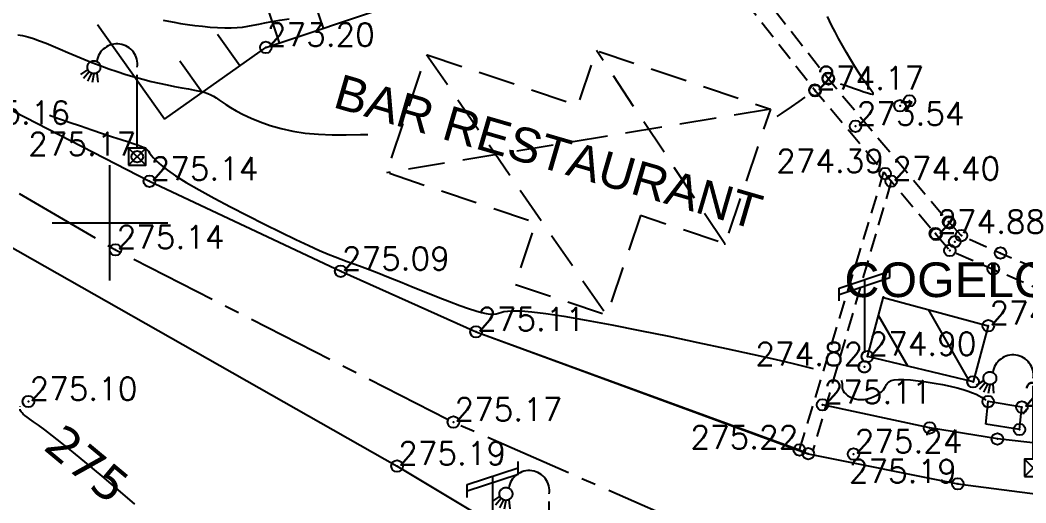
# Model space of a CAD drawing. Header units: millimetres. Extents: x 524954 to 526204, y 9523489 to 9524010.
# Drawn here: x 525396.12 to 525439.63, y 9523687.87 to 9523708.78 of the extents above; entities that cross this region are included whole.
import ezdxf
from ezdxf.enums import TextEntityAlignment as Align

# ---------------------------------------------------------------- set-up
doc = ezdxf.new("R2010")
doc.units = ezdxf.units.MM
doc.header["$PDMODE"] = 32
doc.header["$PDSIZE"] = 0.5
doc.linetypes.add('AXES2', pattern=[28.575, 19.05, -3.175, 3.175, -3.175])
doc.linetypes.add('CACHE2', pattern=[4.7625, 3.175, -1.5875])
for name, color, linetype in [('Axe_Route_Existante', 1, 'AXES2'), ('Bati', 6, 'Continuous'), ('Bati_H', 1, 'Continuous'), ('Bord_Route_Existante', 6, 'Continuous'), ('Caniveau', 5, 'CACHE2'), ('Carroyage(2)', 7, 'Continuous'), ('CN_01_00', 3, 'Continuous'), ('CN_02_00', 4, 'Continuous'), ('CN_05_00', 6, 'Continuous'), ('Cotation Courbes de niveau', 7, 'Continuous'), ('Haut_Talus', 30, 'Continuous'), ('Regard', 5, 'Continuous'), ('Réseau_Electrique', 1, 'CACHE2'), ('Talus', 2, 'Continuous'), ('TopoAlt', 3, 'Continuous'), ('TOPOJIS', 7, 'Continuous'), ('Toponomie', 7, 'CACHE2')]:
    doc.layers.add(name, color=color, linetype=linetype)
doc.layers.add('Bord_Route_Existante_POLY3D', color=6, linetype='Continuous', plot=False)
doc.layers.add('Trottoir', color=7, linetype='Continuous', true_color=0xff6666)
doc.styles.add('Simplex 1.0', font='Simplex.shx', dxfattribs={"width": 0.99, "height": 1})
doc.styles.get("Standard").update_dxf_attribs({"font": 'arial.ttf'})
doc.styles.add('Verdana 1.0', font='verdana.ttf', dxfattribs={"width": 0.99, "height": 1})

# ---------------------------------------------------------------- blocks, each defined once
blk = doc.blocks.new('TCPOINT M')
at = {"color": 0}
blk.add_point((0, 0), dxfattribs=at)
at = {"layer": 'TopoAlt', "style": 'Simplex 1.0', "width": 0.99}
blk.add_attdef('ALT', (0.15, 0.15), '', height=1, dxfattribs=at)
blk = doc.blocks.new('l006')
at = {"color": 0, "linetype": 'Continuous'}
for p, q in [((-0.374983, 0.374983), (0.374983, -0.374983)), ((0.374983, 0.374983), (-0.374983, -0.374983))]:
    blk.add_line(p, q, dxfattribs=at)
at = {"color": 0}
for points in [[(-2.13811, 3.780655), (-2.462092, 3.556373)], [(-2.076053, 3.680811), (-2.327604, 3.38372)], [(-1.982361, 3.616916), (-2.1506, 3.266515)], [(-1.881771, 3.595557), (-1.952051, 3.211468)], [(-1.751571, 3.624204), (-1.711147, 3.227417)], [(0, 0.374983), (0, 3.874983)]]:
    blk.add_lwpolyline(points, dxfattribs=at)
at = {"color": 0, "linetype": 'Continuous'}
blk.add_lwpolyline([(-0.374983, -0.374983), (0.374983, -0.374983), (0.374983, 0.374983), (-0.374983, 0.374983)], close=True, dxfattribs=at)
at = {"color": 0}
blk.add_circle((-1.875, 3.874983), 0.279508, dxfattribs=at)
blk.add_arc((-0.875, 3.999983), 0.883883, 351.869898, 171.869898, dxfattribs=at)
blk = doc.blocks.new('e004')
at = {"color": 0}
blk.add_line((0, 3.777478), (0, 0.25), dxfattribs=at)
for points in [[(-1.096503, 3.137365), (-1.096503, 3.412949), (1.096503, 4.142007), (1.096503, 4.417591)], [(-1.096503, 2.861781), (-1.096503, 3.137365), (1.096503, 3.866423), (1.096503, 4.142007)]]:
    blk.add_lwpolyline(points, dxfattribs=at)
blk.add_circle((0, 0), 0.25, dxfattribs=at)

msp = doc.modelspace()

# ---------------------------------------------------------------- hatches: boundary and pattern name
at = {"layer": 'Bati_H'}
h = msp.add_hatch(dxfattribs=at)
h.set_pattern_fill('_U', color=256, scale=2, angle=-60.1197, style=0, pattern_type=0)
h.set_pattern_definition([(299.88032054, (0, 0), (1.73413582814, 0.99637991226), [])])
h.paths.add_polyline_path([(525438, 9523695.543), (525437.343, 9523693.111), (525432.769, 9523694.21), (525433.468, 9523696.796), (525433.461, 9523696.769)])

# ---------------------------------------------------------------- linework, layer by layer
at = {"layer": 'Axe_Route_Existante', "ltscale": 0.2, "flags": 128}
msp.add_lwpolyline([(525160.389, 9523785.573), (525205.797, 9523788.476), (525217.621, 9523788.238), (525236.372, 9523785.487), (525254.986, 9523779.404), (525273.087, 9523770.44), (525292.33, 9523759.946), (525308.092, 9523751.255), (525324.048, 9523742.079), (525331.063, 9523738.206), (525341.621, 9523732.26), (525352.065, 9523726.389), (525361.763, 9523720.953), (525371.128, 9523715.674), (525380.291, 9523710.543), (525400.244, 9523698.831), (525414.858, 9523691.369), (525425.413, 9523686.737), (525431.187, 9523683.889)], dxfattribs=at)
at = {"layer": 'Bati', "linetype": 'CACHE2', "ltscale": 0.5, "flags": 128}
msp.add_lwpolyline([(525422.959, 9523700.318), (525421.498, 9523695.99), (525417.529, 9523697.329), (525418.428, 9523699.993), (525411.97, 9523702.173), (525413.698, 9523707.292), (525420.245, 9523705.082), (525421.051, 9523707.468), (525428.574, 9523704.928), (525426.603, 9523699.089), (525426.603, 9523699.088)], close=True, dxfattribs=at)
for points in [[(525426.603, 9523699.088), (525421.051, 9523707.468)], [(525413.698, 9523707.292), (525421.498, 9523695.99)], [(525428.574, 9523704.928), (525411.97, 9523702.173)]]:
    msp.add_lwpolyline(points, dxfattribs=at)
at = {"layer": 'Bati', "flags": 128}
msp.add_lwpolyline([(525438, 9523695.543), (525437.343, 9523693.111), (525432.769, 9523694.21), (525433.468, 9523696.796), (525433.461, 9523696.769)], close=True, dxfattribs=at)
at = {"layer": 'Bord_Route_Existante', "flags": 128}
for points in [[(525346.028, 9523732.316), (525354.526, 9523727.648), (525363.335, 9523722.699), (525371.321, 9523718.172), (525376.652, 9523715.38), (525382.142, 9523712.183), (525395.856, 9523704.828), (525395.856, 9523704.828), (525401.71, 9523701.801), (525409.985, 9523697.903), (525415.84, 9523695.278), (525430.215, 9523690), (525436.684, 9523688.694), (525441.356, 9523688.089), (525443.417, 9523687.982), (525445.872, 9523688.393), (525453.234, 9523689.279), (525457.776, 9523689.385), (525461.814, 9523688.848), (525465.727, 9523687.872)], [(525343.726, 9523728.156), (525351.8, 9523723.613), (525360.975, 9523718.45), (525370.171, 9523713.28), (525376.191, 9523709.871), (525380.713, 9523707.33), (525389.505, 9523702.482), (525412.422, 9523689.465), (525421.867, 9523683.787), (525423.507, 9523682.529)]]:
    msp.add_lwpolyline(points, dxfattribs=at)
at = {"layer": 'Bord_Route_Existante_POLY3D'}
for points in [[(525346.028, 9523732.316, 275.46), (525354.526, 9523727.648, 275.47), (525363.335, 9523722.699, 275.37), (525367, 9523720.706, 275.53), (525371.321, 9523718.172, 275.27), (525376.652, 9523715.38, 275.35), (525382.142, 9523712.183, 275.29), (525395.856, 9523704.828, 275.12), (525401.71, 9523701.801, 275.14), (525409.985, 9523697.903, 275.09), (525415.84, 9523695.278, 275.11), (525429.83, 9523690.162, 275.22), (525430.215, 9523690, 275.11), (525436.684, 9523688.694, 275.19), (525441.356, 9523688.089, 275.23), (525443.417, 9523687.982, 275.24), (525445.872, 9523688.393, 275.25), (525453.234, 9523689.279, 275.18), (525457.776, 9523689.385, 275.17), (525461.814, 9523688.848, 275.18), (525465.727, 9523687.872, 275.24)], [(525343.726, 9523728.156, 275.49), (525351.8, 9523723.613, 275.47), (525360.975, 9523718.45, 275.42), (525364.67, 9523716.372, 275.47), (525370.171, 9523713.28, 275.31), (525376.191, 9523709.871, 275.3), (525380.713, 9523707.33, 275.28), (525389.505, 9523702.482, 275.2), (525412.422, 9523689.465, 275.19), (525421.867, 9523683.787, 275.25), (525423.507, 9523682.529, 275.21), (525432.528, 9523673.917, 275.38), (525433.655, 9523672.219, 275.41), (525434.746, 9523669.32, 275.44), (525434.997, 9523667.278, 275.44), (525434.359, 9523665.279, 275.47), (525432.321, 9523662.935, 275.48), (525429.626, 9523661.422, 275.47), (525427.553, 9523661.225, 275.49), (525420.526, 9523662.472, 275.56), (525402.567, 9523668.413, 275.64), (525391.735, 9523673.94, 275.68), (525376.752, 9523682.462, 275.81), (525370.67, 9523685.917, 275.85)]]:
    msp.add_polyline3d(points, dxfattribs=at)
at = {"layer": 'Caniveau', "ltscale": 0.25, "flags": 128}
for points in [[(525399.312, 9523719.279), (525401.378, 9523718.265), (525411.902, 9523719.59), (525412.827, 9523719.669), (525425.042, 9523714.005), (525427.205, 9523711.212), (525431.084, 9523706.232), (525436.322, 9523699.997), (525436.838, 9523699.446), (525438.528, 9523698.693), (525441.418, 9523697.459)], [(525398.471, 9523717.204), (525401.362, 9523717.523), (525412.641, 9523718.932), (525424.455, 9523713.369), (525426.614, 9523710.722), (525430.495, 9523705.754), (525435.745, 9523699.498), (525436.337, 9523698.799), (525441.525, 9523696.567)], [(525429.83, 9523690.162), (525433.489, 9523702.205)], [(525433.797, 9523701.803), (525430.398, 9523690.101)]]:
    msp.add_lwpolyline(points, dxfattribs=at)
at = {"layer": 'Carroyage(2)'}
for p, q in [((525400, 9523697.5), (525400, 9523702.5)), ((525397.5, 9523700), (525402.5, 9523700))]:
    msp.add_line(p, q, dxfattribs=at)
at = {"layer": 'CN_01_00', "elevation": 273, "flags": 128}
msp.add_lwpolyline([(525402.306, 9523708.784), (525402.531, 9523708.734), (525402.778, 9523708.687), (525403.056, 9523708.64), (525403.359, 9523708.594), (525403.679, 9523708.551), (525404.008, 9523708.513), (525404.338, 9523708.481), (525404.661, 9523708.458), (525404.969, 9523708.445), (525405.253, 9523708.444), (525405.508, 9523708.457), (525405.743, 9523708.482), (525405.969, 9523708.516), (525406.198, 9523708.56), (525406.439, 9523708.61), (525406.706, 9523708.664), (525407.008, 9523708.722), (525407.357, 9523708.781), (525407.762, 9523708.839)], dxfattribs=at)
at = {"layer": 'CN_02_00', "elevation": 274, "flags": 128}
for points in [[(525431.602, 9523706.024), (525431.61, 9523706.021), (525431.803, 9523705.957), (525432.01, 9523705.887), (525432.22, 9523705.814), (525432.424, 9523705.744), (525432.612, 9523705.68), (525432.774, 9523705.627), (525432.899, 9523705.59), (525432.98, 9523705.573), (525433.019, 9523705.579), (525433.018, 9523705.61), (525432.982, 9523705.67), (525432.915, 9523705.762), (525432.818, 9523705.887), (525432.698, 9523706.05), (525432.556, 9523706.251), (525432.396, 9523706.494), (525432.225, 9523706.768), (525432.047, 9523707.065), (525431.867, 9523707.374), (525431.691, 9523707.686), (525431.523, 9523707.989), (525431.37, 9523708.275), (525431.237, 9523708.532), (525431.127, 9523708.754), (525431.039, 9523708.941)], [(525396.012, 9523708.15), (525396.221, 9523708.112), (525396.447, 9523708.059), (525396.693, 9523707.985), (525396.958, 9523707.891), (525397.242, 9523707.78), (525397.541, 9523707.656), (525397.855, 9523707.521), (525398.182, 9523707.38), (525398.52, 9523707.235), (525398.868, 9523707.09), (525399.223, 9523706.948), (525399.585, 9523706.81), (525399.951, 9523706.678), (525400.319, 9523706.551), (525400.687, 9523706.432), (525401.055, 9523706.321), (525401.419, 9523706.219), (525401.779, 9523706.128), (525402.131, 9523706.047), (525402.473, 9523705.976), (525402.8, 9523705.912), (525403.108, 9523705.855), (525403.394, 9523705.802), (525403.653, 9523705.752), (525403.882, 9523705.703), (525404.077, 9523705.654), (525404.236, 9523705.603), (525404.368, 9523705.547), (525404.483, 9523705.485), (525404.594, 9523705.414), (525404.711, 9523705.332), (525404.846, 9523705.237), (525405.009, 9523705.128), (525405.213, 9523705.001), (525405.465, 9523704.856), (525405.765, 9523704.698), (525406.112, 9523704.536), (525406.502, 9523704.375), (525406.934, 9523704.222), (525407.405, 9523704.085), (525407.912, 9523703.971), (525408.453, 9523703.887), (525409.024, 9523703.837), (525409.619, 9523703.815), (525410.228, 9523703.813), (525410.843, 9523703.822), (525411.152, 9523703.829)], [(525428.871, 9523704.613), (525429.082, 9523704.744), (525429.487, 9523705.018), (525429.826, 9523705.26), (525430.083, 9523705.447)]]:
    msp.add_lwpolyline(points, dxfattribs=at)
at = {"layer": 'CN_05_00', "elevation": 275, "flags": 128}
for points in [[(525397.38, 9523704.658), (525397.775, 9523704.522), (525398.241, 9523704.362), (525398.727, 9523704.196), (525399.214, 9523704.031), (525399.683, 9523703.874), (525400.115, 9523703.729), (525400.492, 9523703.605), (525400.8, 9523703.506), (525401.044, 9523703.427), (525401.232, 9523703.365), (525401.374, 9523703.313), (525401.479, 9523703.266), (525401.557, 9523703.22), (525401.617, 9523703.169), (525401.668, 9523703.107), (525401.72, 9523703.029), (525401.787, 9523702.932), (525401.883, 9523702.813), (525402.022, 9523702.667), (525402.219, 9523702.492), (525402.488, 9523702.283), (525402.843, 9523702.038), (525403.298, 9523701.753), (525403.861, 9523701.426), (525404.51, 9523701.069), (525405.217, 9523700.694), (525405.953, 9523700.315), (525406.689, 9523699.944), (525407.397, 9523699.596), (525408.048, 9523699.282), (525408.613, 9523699.016), (525409.073, 9523698.807), (525409.443, 9523698.646), (525409.748, 9523698.522), (525410.012, 9523698.421), (525410.26, 9523698.332), (525410.515, 9523698.242), (525410.803, 9523698.139), (525411.148, 9523698.01), (525411.566, 9523697.846), (525412.046, 9523697.653), (525412.569, 9523697.441), (525413.114, 9523697.219), (525413.664, 9523696.996), (525414.197, 9523696.782), (525414.695, 9523696.587), (525415.139, 9523696.418), (525415.514, 9523696.285), (525415.824, 9523696.185), (525416.078, 9523696.115), (525416.284, 9523696.071), (525416.452, 9523696.05), (525416.59, 9523696.048), (525416.707, 9523696.061), (525416.812, 9523696.086), (525416.916, 9523696.119), (525417.042, 9523696.152), (525417.215, 9523696.179), (525417.458, 9523696.191), (525417.798, 9523696.182), (525418.259, 9523696.144), (525418.866, 9523696.07), (525419.644, 9523695.951), (525420.605, 9523695.784), (525421.714, 9523695.577), (525422.922, 9523695.34), (525424.181, 9523695.084), (525425.442, 9523694.82), (525426.658, 9523694.56), (525427.78, 9523694.313), (525428.761, 9523694.092), (525429.562, 9523693.904), (525430.194, 9523693.747), (525430.422, 9523693.686)], [(525431.633, 9523693.185), (525431.649, 9523693.157), (525431.668, 9523693.097), (525431.676, 9523693.037), (525431.677, 9523692.976), (525431.677, 9523692.914), (525431.682, 9523692.851), (525431.695, 9523692.787), (525431.723, 9523692.721), (525431.77, 9523692.653), (525431.834, 9523692.587), (525431.915, 9523692.523), (525432.009, 9523692.465), (525432.117, 9523692.416), (525432.235, 9523692.378), (525432.363, 9523692.353), (525432.497, 9523692.344), (525432.637, 9523692.354), (525432.779, 9523692.38), (525432.92, 9523692.42), (525433.054, 9523692.473), (525433.18, 9523692.535), (525433.292, 9523692.605), (525433.388, 9523692.68), (525433.463, 9523692.759), (525433.517, 9523692.839), (525433.557, 9523692.917), (525433.595, 9523692.991), (525433.64, 9523693.058), (525433.704, 9523693.117), (525433.797, 9523693.164), (525433.93, 9523693.197), (525434.113, 9523693.214), (525434.353, 9523693.212), (525434.642, 9523693.194), (525434.966, 9523693.161), (525435.311, 9523693.116), (525435.666, 9523693.061), (525436.016, 9523692.998), (525436.349, 9523692.93), (525436.652, 9523692.858), (525436.914, 9523692.785), (525437.137, 9523692.713), (525437.323, 9523692.642), (525437.478, 9523692.574), (525437.603, 9523692.511), (525437.704, 9523692.453), (525437.785, 9523692.402), (525437.847, 9523692.359), (525437.895, 9523692.325)], [(525401.084, 9523687.816), (525400.361, 9523688.437), (525399.66, 9523689.031), (525399.005, 9523689.578), (525398.419, 9523690.058), (525397.923, 9523690.456), (525397.512, 9523690.776), (525397.178, 9523691.031), (525396.91, 9523691.228), (525396.699, 9523691.378), (525396.537, 9523691.492), (525396.415, 9523691.579), (525396.322, 9523691.649), (525396.251, 9523691.711), (525396.198, 9523691.767), (525396.16, 9523691.816), (525396.135, 9523691.86), (525396.121, 9523691.899), (525396.114, 9523691.932)], [(525396.116, 9523692.038), (525396.116, 9523692.051), (525396.115, 9523692.063)], [(525439.527, 9523691.713), (525439.529, 9523691.72), (525439.553, 9523691.781), (525439.577, 9523691.83), (525439.606, 9523691.876), (525439.647, 9523691.931)]]:
    msp.add_lwpolyline(points, dxfattribs=at)
at = {"layer": 'Haut_Talus', "flags": 128}
msp.add_lwpolyline([(525402.363, 9523704.492), (525406.744, 9523707.599), (525417.711, 9523711.28), (525424.521, 9523713.389), (525425.042, 9523714.005), (525425.756, 9523715.992), (525428.824, 9523719.785), (525433.499, 9523727.701), (525440.67, 9523745.949), (525445.134, 9523771.508), (525446.552, 9523784.246), (525452.178, 9523816.218)], dxfattribs=at)
at = {"layer": 'Regard', "flags": 128}
for points in [[(525437.891, 9523691.282), (525437.994, 9523692.255)], [(525439.455, 9523692.019), (525437.994, 9523692.255)], [(525439.353, 9523691.045), (525439.455, 9523692.019)], [(525439.353, 9523691.045), (525437.891, 9523691.282)]]:
    msp.add_lwpolyline(points, dxfattribs=at)
at = {"layer": 'Talus'}
for p, q in [((525409.236, 9523708.435), (525407.645, 9523713.176)), ((525407.34, 9523707.799), (525406.809, 9523709.379)), ((525402.363, 9523704.492), (525399.47, 9523708.57)), ((525405.625, 9523706.806), (525404.661, 9523708.165)), ((525403.994, 9523705.649), (525403.03, 9523707.008))]:
    msp.add_line(p, q, dxfattribs=at)
at = {"layer": 'Trottoir', "flags": 128}
msp.add_lwpolyline([(525443.417, 9523687.982), (525443.089, 9523690.708), (525441.447, 9523690.297), (525438.393, 9523690.636), (525435.464, 9523691.114), (525430.828, 9523692.118)], dxfattribs=at)

# ---------------------------------------------------------------- block references
at = {"layer": 'Réseau_Electrique'}
for name, p in [('l006', (525401.183, 9523702.866)), ('e004', (525432.639, 9523693.763)), ('l006', (525439.944, 9523689.393, 276.42)), ('e004', (525416.559, 9523685.247)), ('l006', (525419.009, 9523684.382))]:
    msp.add_blockref(name, p, dxfattribs=at)
at = {"layer": 'TOPOJIS'}
ref = msp.add_blockref('TCPOINT M', (525406.744, 9523707.599, 273.2), dxfattribs=at)
ref.add_attrib('ALT', '273.20', (525406.794, 9523707.649, 273.2), dxfattribs={"layer": 'TopoAlt', "height": 1, "style": 'Simplex 1.0', "width": 0.99})
ref = msp.add_blockref('TCPOINT M', (525430.511, 9523705.719, 274.17), dxfattribs=at)
ref.add_attrib('ALT', '274.17', (525430.561, 9523705.769, 274.17), dxfattribs={"layer": 'TopoAlt', "height": 1, "style": 'Simplex 1.0', "width": 0.99})
for p in [(525431.072, 9523706.265, 273.53), (525431.084, 9523706.232, 274.18), (525430.495, 9523705.754, 273.51), (525434.183, 9523705.072, 274.16), (525434.59, 9523705.283, 274.52), (525436.286, 9523700.04, 274.58), (525436.322, 9523699.997, 274.88), (525435.713, 9523699.538, 274.59), (525436.838, 9523699.446, 274.89), (525436.551, 9523699.184, 274.16), (525436.337, 9523698.799, 274.94), (525438.528, 9523698.693, 274.94), (525438.217, 9523698.005, 274.96), (525437.343, 9523693.111, 274.96), (525437.994, 9523692.255, 275), (525435.464, 9523691.114, 275.29), (525439.353, 9523691.045, 275), (525438.393, 9523690.636, 275.32), (525430.215, 9523690, 275.11)]:
    msp.add_blockref('TCPOINT M', p, dxfattribs=at)
ref = msp.add_blockref('TCPOINT M', (525393.56, 9523704.226, 275.16), dxfattribs=at)
ref.add_attrib('ALT', '275.16', (525393.61, 9523704.276, 275.16), dxfattribs={"layer": 'TopoAlt', "height": 1, "style": 'Simplex 1.0', "width": 0.99})
ref = msp.add_blockref('TCPOINT M', (525432.257, 9523704.181, 273.54), dxfattribs=at)
ref.add_attrib('ALT', '273.54', (525432.307, 9523704.231, 273.54), dxfattribs={"layer": 'TopoAlt', "height": 1, "style": 'Simplex 1.0', "width": 0.99})
ref = msp.add_blockref('TCPOINT M', (525401.183, 9523702.866, 275.17), dxfattribs=at)
ref.add_attrib('ALT', '275.17', dxfattribs={"layer": 'TopoAlt', "height": 1, "style": 'Simplex 1.0', "width": 0.99}).set_placement((525401.133, 9523702.916, 275.17), align=Align.RIGHT)
ref = msp.add_blockref('TCPOINT M', (525433.54, 9523702.132, 274.39), dxfattribs=at)
ref.add_attrib('ALT', '274.39', dxfattribs={"layer": 'TopoAlt', "height": 1, "style": 'Simplex 1.0', "width": 0.99}).set_placement((525433.49, 9523702.182, 274.39), align=Align.RIGHT)
ref = msp.add_blockref('TCPOINT M', (525401.71, 9523701.801, 275.14), dxfattribs=at)
ref.add_attrib('ALT', '275.14', (525401.76, 9523701.851, 275.14), dxfattribs={"layer": 'TopoAlt', "height": 1, "style": 'Simplex 1.0', "width": 0.99})
ref = msp.add_blockref('TCPOINT M', (525433.797, 9523701.803, 274.4), dxfattribs=at)
ref.add_attrib('ALT', '274.40', (525433.847, 9523701.853, 274.4), dxfattribs={"layer": 'TopoAlt', "height": 1, "style": 'Simplex 1.0', "width": 0.99})
ref = msp.add_blockref('TCPOINT M', (525435.745, 9523699.498, 274.88), dxfattribs=at)
ref.add_attrib('ALT', '274.88', (525435.795, 9523699.548, 274.88), dxfattribs={"layer": 'TopoAlt', "height": 1, "style": 'Simplex 1.0', "width": 0.99})
ref = msp.add_blockref('TCPOINT M', (525400.244, 9523698.831, 275.14), dxfattribs=at)
ref.add_attrib('ALT', '275.14', (525400.294, 9523698.881, 275.14), dxfattribs={"layer": 'TopoAlt', "height": 1, "style": 'Simplex 1.0', "width": 0.99})
ref = msp.add_blockref('TCPOINT M', (525409.985, 9523697.903, 275.09), dxfattribs=at)
ref.add_attrib('ALT', '275.09', (525410.035, 9523697.953, 275.09), dxfattribs={"layer": 'TopoAlt', "height": 1, "style": 'Simplex 1.0', "width": 0.99})
ref = msp.add_blockref('TCPOINT M', (525438, 9523695.543, 274.96), dxfattribs=at)
ref.add_attrib('ALT', '274.96', (525438.05, 9523695.593, 274.96), dxfattribs={"layer": 'TopoAlt', "height": 1, "style": 'Simplex 1.0', "width": 0.99})
ref = msp.add_blockref('TCPOINT M', (525415.84, 9523695.278, 275.11), dxfattribs=at)
ref.add_attrib('ALT', '275.11', (525415.89, 9523695.328, 275.11), dxfattribs={"layer": 'TopoAlt', "height": 1, "style": 'Simplex 1.0', "width": 0.99})
ref = msp.add_blockref('TCPOINT M', (525432.769, 9523694.21, 274.9), dxfattribs=at)
ref.add_attrib('ALT', '274.90', (525432.819, 9523694.26, 274.9), dxfattribs={"layer": 'TopoAlt', "height": 1, "style": 'Simplex 1.0', "width": 0.99})
ref = msp.add_blockref('TCPOINT M', (525432.639, 9523693.763, 274.82), dxfattribs=at)
ref.add_attrib('ALT', '274.82', dxfattribs={"layer": 'TopoAlt', "height": 1, "style": 'Simplex 1.0', "width": 0.99}).set_placement((525432.589, 9523693.813, 274.82), align=Align.RIGHT)
ref = msp.add_blockref('TCPOINT M', (525396.473, 9523692.261, 275.1), dxfattribs=at)
ref.add_attrib('ALT', '275.10', (525396.523, 9523692.311, 275.1), dxfattribs={"layer": 'TopoAlt', "height": 1, "style": 'Simplex 1.0', "width": 0.99})
ref = msp.add_blockref('TCPOINT M', (525430.828, 9523692.118, 275.11), dxfattribs=at)
ref.add_attrib('ALT', '275.11', (525430.878, 9523692.168, 275.11), dxfattribs={"layer": 'TopoAlt', "height": 1, "style": 'Simplex 1.0', "width": 0.99})
ref = msp.add_blockref('TCPOINT M', (525439.455, 9523692.019, 274.98), dxfattribs=at)
ref.add_attrib('ALT', '274.98', (525439.505, 9523692.069, 274.98), dxfattribs={"layer": 'TopoAlt', "height": 1, "style": 'Simplex 1.0', "width": 0.99})
ref = msp.add_blockref('TCPOINT M', (525414.858, 9523691.369, 275.17), dxfattribs=at)
ref.add_attrib('ALT', '275.17', (525414.908, 9523691.419, 275.17), dxfattribs={"layer": 'TopoAlt', "height": 1, "style": 'Simplex 1.0', "width": 0.99})
ref = msp.add_blockref('TCPOINT M', (525429.83, 9523690.162, 275.22), dxfattribs=at)
ref.add_attrib('ALT', '275.22', dxfattribs={"layer": 'TopoAlt', "height": 1, "style": 'Simplex 1.0', "width": 0.99}).set_placement((525429.78, 9523690.212, 275.22), align=Align.RIGHT)
ref = msp.add_blockref('TCPOINT M', (525432.169, 9523689.985, 275.24), dxfattribs=at)
ref.add_attrib('ALT', '275.24', (525432.219, 9523690.035, 275.24), dxfattribs={"layer": 'TopoAlt', "height": 1, "style": 'Simplex 1.0', "width": 0.99})
ref = msp.add_blockref('TCPOINT M', (525412.422, 9523689.465, 275.19), dxfattribs=at)
ref.add_attrib('ALT', '275.19', (525412.472, 9523689.515, 275.19), dxfattribs={"layer": 'TopoAlt', "height": 1, "style": 'Simplex 1.0', "width": 0.99})
ref = msp.add_blockref('TCPOINT M', (525436.684, 9523688.694, 275.19), dxfattribs=at)
ref.add_attrib('ALT', '275.19', dxfattribs={"layer": 'TopoAlt', "height": 1, "style": 'Simplex 1.0', "width": 0.99}).set_placement((525436.634, 9523688.744, 275.19), align=Align.RIGHT)

# ---------------------------------------------------------------- texts
at = {"layer": 'Cotation Courbes de niveau', "style": 'Verdana 1.0', "width": 0.99}
msp.add_text('275', height=1.5, rotation=320.1682, dxfattribs=at).set_placement((525399.028, 9523689.558, 275), align=Align.MIDDLE_CENTER)
at = {"layer": 'Toponomie', "insert": (525398.69, 9523709.755), "char_height": 1.5, "width": 42.68298, "attachment_point": 1, "rotation": 343.7964}
msp.add_mtext('\\pxqc;BAR RESTAURANT', dxfattribs=at)
at = {"layer": 'Toponomie', "insert": (525431.777, 9523698.284), "char_height": 1.5, "width": 42.68298, "attachment_point": 1}
msp.add_mtext('COGELO', dxfattribs=at)

doc.saveas('drawing.dxf')
